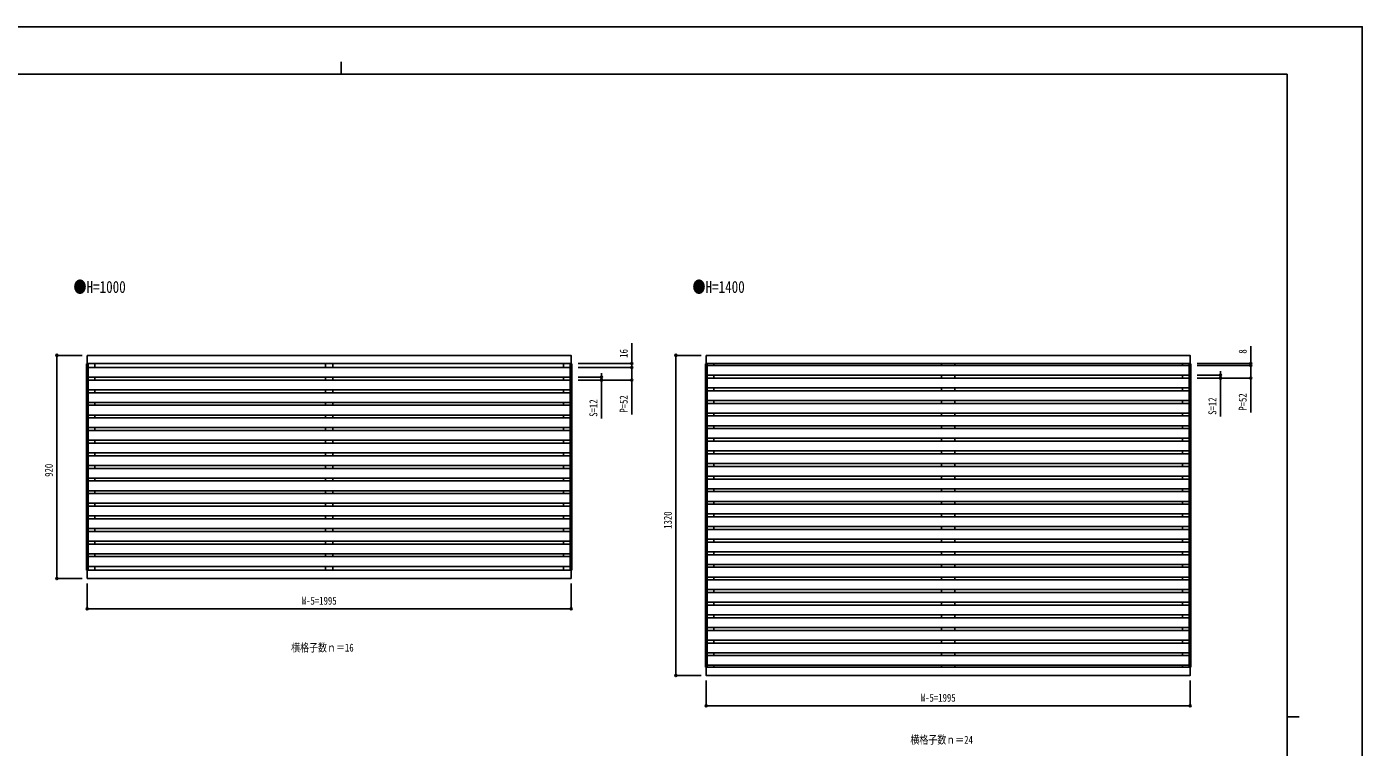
# Model space of a CAD drawing. Units: millimetres, scale not verified. Extents: x -4205 to 4205, y -2970 to 2970.
# Drawn here: x -1301 to 4205, y -1 to 2970 of the extents above; entities that cross this region are included whole.
import ezdxf
from ezdxf.enums import TextEntityAlignment as Align

# ---------------------------------------------------------------- set-up
doc = ezdxf.new("R2010")
doc.units = ezdxf.units.MM
doc.header["$LTSCALE"] = 12
for name, color, linetype in [('0-1_USER1', 3, 'Continuous'), ('0-2_YKK_A1', 4, 'Continuous'), ('0-3_YKK_D', 6, 'Continuous'), ('0-4_YKK_ZWAK', 7, 'Continuous')]:
    doc.layers.add(name, color=color, linetype=linetype)
doc.styles.add('ＭＳ ゴシック', font='')
doc.styles.get('ＭＳ ゴシック').set_extended_font_data('MS Gothic')

msp = doc.modelspace()

# ---------------------------------------------------------------- linework, layer by layer
at = {"layer": '0-2_YKK_A1'}
for p, q in [((-1054.98, 1580.5), (-1047.78, 1580.5)), ((-1054.98, 1580.5), (-1054.98, 729.5)), ((-1052.78, 1580.5), (-1052.78, 729.5)), ((-1049.78, 1581), (-1049.78, 1580.5)), ((939.22, 1565), (-1047.78, 1565)), ((-1019.78, 1565), (-1019.78, 1581)), ((-69.28, 1565), (-69.28, 1581)), ((-39.28, 1565), (-39.28, 1581)), ((911.22, 1565), (911.22, 1581)), ((946.42, 1580.5), (939.22, 1580.5)), ((941.22, 1581), (941.22, 1580.5)), ((944.22, 1580.5), (944.22, 729.5)), ((946.42, 1580.5), (946.42, 729.5)), ((1497.02, 1580.5), (1504.22, 1580.5)), ((1497.02, 1580.5), (1497.02, 329.5)), ((1499.22, 1580.5), (1499.22, 329.5)), ((1502.22, 1581), (1502.22, 1580.5)), ((3491.22, 1573), (1504.22, 1573)), ((1532.22, 1573), (1532.22, 1581)), ((2470.22, 1573), (2470.22, 1581)), ((2525.22, 1573), (2525.22, 1581)), ((3463.22, 1573), (3463.22, 1581)), ((3498.42, 1580.5), (3491.22, 1580.5)), ((3493.22, 1581), (3493.22, 1580.5)), ((3496.22, 1580.5), (3496.22, 329.5)), ((3498.42, 1580.5), (3498.42, 329.5)), ((939.22, 1525), (-1047.78, 1525)), ((939.22, 1513), (-1047.78, 1513)), ((-1019.78, 1513), (-1019.78, 1525)), ((-69.28, 1513), (-69.28, 1525)), ((-39.28, 1513), (-39.28, 1525)), ((911.22, 1513), (911.22, 1525)), ((3491.22, 1533), (1504.22, 1533)), ((3491.22, 1521), (1504.22, 1521)), ((1532.22, 1521), (1532.22, 1533)), ((2470.22, 1521), (2470.22, 1533)), ((2525.22, 1521), (2525.22, 1533)), ((3463.22, 1521), (3463.22, 1533)), ((939.22, 1473), (-1047.78, 1473)), ((939.22, 1461), (-1047.78, 1461)), ((-1019.78, 1461), (-1019.78, 1473)), ((-69.28, 1461), (-69.28, 1473)), ((-39.28, 1461), (-39.28, 1473)), ((911.22, 1461), (911.22, 1473)), ((3491.22, 1481), (1504.22, 1481)), ((3491.22, 1469), (1504.22, 1469)), ((1532.22, 1469), (1532.22, 1481)), ((2470.22, 1469), (2470.22, 1481)), ((2525.22, 1469), (2525.22, 1481)), ((3463.22, 1469), (3463.22, 1481)), ((939.22, 1421), (-1047.78, 1421)), ((939.22, 1409), (-1047.78, 1409)), ((-1019.78, 1409), (-1019.78, 1421)), ((-69.28, 1409), (-69.28, 1421)), ((-39.28, 1409), (-39.28, 1421)), ((911.22, 1409), (911.22, 1421)), ((3491.22, 1429), (1504.22, 1429)), ((3491.22, 1417), (1504.22, 1417)), ((3491.22, 1377), (1504.22, 1377)), ((1532.22, 1417), (1532.22, 1429)), ((1532.22, 1365), (1532.22, 1377)), ((2470.22, 1417), (2470.22, 1429)), ((2470.22, 1365), (2470.22, 1377)), ((2525.22, 1417), (2525.22, 1429)), ((2525.22, 1365), (2525.22, 1377)), ((3463.22, 1417), (3463.22, 1429)), ((3463.22, 1365), (3463.22, 1377)), ((939.22, 1369), (-1047.78, 1369)), ((939.22, 1357), (-1047.78, 1357)), ((-1019.78, 1357), (-1019.78, 1369)), ((-69.28, 1357), (-69.28, 1369)), ((-39.28, 1357), (-39.28, 1369)), ((911.22, 1357), (911.22, 1369)), ((3491.22, 1365), (1504.22, 1365)), ((3491.22, 1325), (1504.22, 1325)), ((1532.22, 1313), (1532.22, 1325)), ((2470.22, 1313), (2470.22, 1325)), ((2525.22, 1313), (2525.22, 1325)), ((3463.22, 1313), (3463.22, 1325)), ((939.22, 1317), (-1047.78, 1317)), ((939.22, 1305), (-1047.78, 1305)), ((-1019.78, 1305), (-1019.78, 1317)), ((-69.28, 1305), (-69.28, 1317)), ((-39.28, 1305), (-39.28, 1317)), ((911.22, 1305), (911.22, 1317)), ((3491.22, 1313), (1504.22, 1313)), ((3491.22, 1273), (1504.22, 1273)), ((1532.22, 1261), (1532.22, 1273)), ((2470.22, 1261), (2470.22, 1273)), ((2525.22, 1261), (2525.22, 1273)), ((3463.22, 1261), (3463.22, 1273)), ((939.22, 1265), (-1047.78, 1265)), ((939.22, 1253), (-1047.78, 1253)), ((939.22, 1213), (-1047.78, 1213)), ((-1019.78, 1253), (-1019.78, 1265)), ((-1019.78, 1201), (-1019.78, 1213)), ((-69.28, 1253), (-69.28, 1265)), ((-69.28, 1201), (-69.28, 1213)), ((-39.28, 1253), (-39.28, 1265)), ((-39.28, 1201), (-39.28, 1213)), ((911.22, 1253), (911.22, 1265)), ((911.22, 1201), (911.22, 1213)), ((3491.22, 1261), (1504.22, 1261)), ((3491.22, 1221), (1504.22, 1221)), ((1532.22, 1209), (1532.22, 1221)), ((2470.22, 1209), (2470.22, 1221)), ((2525.22, 1209), (2525.22, 1221)), ((3463.22, 1209), (3463.22, 1221)), ((939.22, 1201), (-1047.78, 1201)), ((939.22, 1161), (-1047.78, 1161)), ((-1019.78, 1149), (-1019.78, 1161)), ((-69.28, 1149), (-69.28, 1161)), ((-39.28, 1149), (-39.28, 1161)), ((911.22, 1149), (911.22, 1161)), ((3491.22, 1209), (1504.22, 1209)), ((3491.22, 1169), (1504.22, 1169)), ((3491.22, 1157), (1504.22, 1157)), ((1532.22, 1157), (1532.22, 1169)), ((2470.22, 1157), (2470.22, 1169)), ((2525.22, 1157), (2525.22, 1169)), ((3463.22, 1157), (3463.22, 1169)), ((939.22, 1149), (-1047.78, 1149)), ((939.22, 1109), (-1047.78, 1109)), ((-1019.78, 1097), (-1019.78, 1109)), ((-69.28, 1097), (-69.28, 1109)), ((-39.28, 1097), (-39.28, 1109)), ((911.22, 1097), (911.22, 1109)), ((3491.22, 1117), (1504.22, 1117)), ((3491.22, 1105), (1504.22, 1105)), ((1532.22, 1105), (1532.22, 1117)), ((2470.22, 1105), (2470.22, 1117)), ((2525.22, 1105), (2525.22, 1117)), ((3463.22, 1105), (3463.22, 1117)), ((939.22, 1097), (-1047.78, 1097)), ((939.22, 1057), (-1047.78, 1057)), ((-1019.78, 1045), (-1019.78, 1057)), ((-69.28, 1045), (-69.28, 1057)), ((-39.28, 1045), (-39.28, 1057)), ((911.22, 1045), (911.22, 1057)), ((3491.22, 1065), (1504.22, 1065)), ((3491.22, 1053), (1504.22, 1053)), ((1532.22, 1053), (1532.22, 1065)), ((2470.22, 1053), (2470.22, 1065)), ((2525.22, 1053), (2525.22, 1065)), ((3463.22, 1053), (3463.22, 1065)), ((939.22, 1045), (-1047.78, 1045)), ((939.22, 1005), (-1047.78, 1005)), ((939.22, 993), (-1047.78, 993)), ((-1019.78, 993), (-1019.78, 1005)), ((-69.28, 993), (-69.28, 1005)), ((-39.28, 993), (-39.28, 1005)), ((911.22, 993), (911.22, 1005)), ((3491.22, 1013), (1504.22, 1013)), ((3491.22, 1001), (1504.22, 1001)), ((1532.22, 1001), (1532.22, 1013)), ((2470.22, 1001), (2470.22, 1013)), ((2525.22, 1001), (2525.22, 1013)), ((3463.22, 1001), (3463.22, 1013)), ((939.22, 953), (-1047.78, 953)), ((939.22, 941), (-1047.78, 941)), ((-1019.78, 941), (-1019.78, 953)), ((-69.28, 941), (-69.28, 953)), ((-39.28, 941), (-39.28, 953)), ((911.22, 941), (911.22, 953)), ((3491.22, 961), (1504.22, 961)), ((3491.22, 949), (1504.22, 949)), ((1532.22, 949), (1532.22, 961)), ((2470.22, 949), (2470.22, 961)), ((2525.22, 949), (2525.22, 961)), ((3463.22, 949), (3463.22, 961)), ((939.22, 901), (-1047.78, 901)), ((939.22, 889), (-1047.78, 889)), ((-1019.78, 889), (-1019.78, 901)), ((-69.28, 889), (-69.28, 901)), ((-39.28, 889), (-39.28, 901)), ((911.22, 889), (911.22, 901)), ((3491.22, 909), (1504.22, 909)), ((3491.22, 897), (1504.22, 897)), ((1532.22, 897), (1532.22, 909)), ((2470.22, 897), (2470.22, 909)), ((2525.22, 897), (2525.22, 909)), ((3463.22, 897), (3463.22, 909)), ((939.22, 849), (-1047.78, 849)), ((939.22, 837), (-1047.78, 837)), ((-1019.78, 837), (-1019.78, 849)), ((-69.28, 837), (-69.28, 849)), ((-39.28, 837), (-39.28, 849)), ((911.22, 837), (911.22, 849)), ((3491.22, 857), (1504.22, 857)), ((3491.22, 845), (1504.22, 845)), ((1532.22, 845), (1532.22, 857)), ((2470.22, 845), (2470.22, 857)), ((2525.22, 845), (2525.22, 857)), ((3463.22, 845), (3463.22, 857)), ((939.22, 797), (-1047.78, 797)), ((939.22, 785), (-1047.78, 785)), ((-1019.78, 785), (-1019.78, 797)), ((-69.28, 785), (-69.28, 797)), ((-39.28, 785), (-39.28, 797)), ((911.22, 785), (911.22, 797)), ((3491.22, 805), (1504.22, 805)), ((3491.22, 793), (1504.22, 793)), ((1532.22, 793), (1532.22, 805)), ((2470.22, 793), (2470.22, 805)), ((2525.22, 793), (2525.22, 805)), ((3463.22, 793), (3463.22, 805)), ((-1049.78, 729.5), (-1049.78, 729)), ((939.22, 745), (-1047.78, 745)), ((-1019.78, 729), (-1019.78, 745)), ((-69.28, 729), (-69.28, 745)), ((-39.28, 729), (-39.28, 745)), ((911.22, 729), (911.22, 745)), ((941.22, 729.5), (941.22, 729)), ((3491.22, 753), (1504.22, 753)), ((3491.22, 741), (1504.22, 741)), ((1532.22, 741), (1532.22, 753)), ((2470.22, 741), (2470.22, 753)), ((2525.22, 741), (2525.22, 753)), ((3463.22, 741), (3463.22, 753)), ((3491.22, 701), (1504.22, 701)), ((3491.22, 689), (1504.22, 689)), ((1532.22, 689), (1532.22, 701)), ((2470.22, 689), (2470.22, 701)), ((2525.22, 689), (2525.22, 701)), ((3463.22, 689), (3463.22, 701)), ((3491.22, 649), (1504.22, 649)), ((3491.22, 637), (1504.22, 637)), ((1532.22, 637), (1532.22, 649)), ((2470.22, 637), (2470.22, 649)), ((2525.22, 637), (2525.22, 649)), ((3463.22, 637), (3463.22, 649)), ((3491.22, 597), (1504.22, 597)), ((3491.22, 585), (1504.22, 585)), ((1532.22, 585), (1532.22, 597)), ((2470.22, 585), (2470.22, 597)), ((2525.22, 585), (2525.22, 597)), ((3463.22, 585), (3463.22, 597)), ((3491.22, 545), (1504.22, 545)), ((3491.22, 533), (1504.22, 533)), ((1532.22, 533), (1532.22, 545)), ((2470.22, 533), (2470.22, 545)), ((2525.22, 533), (2525.22, 545)), ((3463.22, 533), (3463.22, 545)), ((3491.22, 493), (1504.22, 493)), ((3491.22, 481), (1504.22, 481)), ((3491.22, 441), (1504.22, 441)), ((1532.22, 481), (1532.22, 493)), ((1532.22, 429), (1532.22, 441)), ((2470.22, 481), (2470.22, 493)), ((2470.22, 429), (2470.22, 441)), ((2525.22, 481), (2525.22, 493)), ((2525.22, 429), (2525.22, 441)), ((3463.22, 481), (3463.22, 493)), ((3463.22, 429), (3463.22, 441)), ((3491.22, 429), (1504.22, 429)), ((3491.22, 389), (1504.22, 389)), ((1532.22, 377), (1532.22, 389)), ((2470.22, 377), (2470.22, 389)), ((2525.22, 377), (2525.22, 389)), ((3463.22, 377), (3463.22, 389)), ((3491.22, 377), (1504.22, 377)), ((3491.22, 337), (1504.22, 337)), ((1532.22, 329), (1532.22, 337)), ((2470.22, 329), (2470.22, 337)), ((2525.22, 329), (2525.22, 337)), ((3463.22, 329), (3463.22, 337)), ((1502.22, 329.5), (1502.22, 329)), ((3493.22, 329.5), (3493.22, 329))]:
    msp.add_line(p, q, dxfattribs=at)
for points in [[(-1051.78, 1615), (943.22, 1615), (943.22, 1581), (-1051.78, 1581)], [(1500.22, 1615), (3495.22, 1615), (3495.22, 1581), (1500.22, 1581)], [(-1051.78, 729), (943.22, 729), (943.22, 695), (-1051.78, 695)], [(1500.22, 329), (3495.22, 329), (3495.22, 295), (1500.22, 295)]]:
    msp.add_lwpolyline(points, close=True, dxfattribs=at)
for points in [[(-1047.78, 1580.5), (-1047.78, 729.5), (-1054.98, 729.5)], [(939.22, 1580.5), (939.22, 729.5), (946.42, 729.5)], [(1504.22, 1580.5), (1504.22, 329.5), (1497.02, 329.5)], [(3491.22, 1580.5), (3491.22, 329.5), (3498.42, 329.5)]]:
    msp.add_lwpolyline(points, dxfattribs=at)
at = {"layer": '0-3_YKK_D'}
for p, q in [((3745.22, 1581), (3745.22, 1653)), ((-1072.82, 1615), (-1177.78, 1615)), ((-1176.78, 1615), (-1176.78, 695)), ((1479.18, 1615), (1374.22, 1615)), ((1375.22, 1615), (1375.22, 295)), ((972.42, 1581), (1194.22, 1581)), ((972.42, 1565), (1194.22, 1565)), ((972.42, 1565), (1194.22, 1565)), ((1068.22, 1525), (1068.22, 1542)), ((3524.42, 1581), (3746.22, 1581)), ((3524.42, 1573), (3746.22, 1573)), ((3524.42, 1573), (3746.22, 1573)), ((3620.22, 1533), (3620.22, 1550)), ((3745.22, 1573), (3745.22, 1581)), ((3745.22, 1573), (3745.22, 1556)), ((972.42, 1525), (1069.22, 1525)), ((972.42, 1513), (1194.22, 1513)), ((972.42, 1513), (1069.22, 1513)), ((1068.22, 1525), (1068.22, 1513)), ((1068.22, 1513), (1068.22, 1354.6)), ((3524.42, 1533), (3621.22, 1533)), ((3524.42, 1521), (3746.22, 1521)), ((3524.42, 1521), (3621.22, 1521)), ((3620.22, 1533), (3620.22, 1521)), ((3620.22, 1521), (3620.22, 1362.6)), ((-1072.78, 695), (-1177.78, 695)), ((-1051.78, 674), (-1051.78, 569)), ((943.22, 674), (943.22, 569)), ((-1051.78, 570), (943.22, 570)), ((1479.22, 295), (1374.22, 295)), ((1500.22, 274), (1500.22, 169)), ((3495.22, 274), (3495.22, 169)), ((1500.22, 170), (3495.22, 170))]:
    msp.add_line(p, q, dxfattribs=at)
for points in [[(1193.22, 1565), (1193.22, 1581), (1193.22, 1664.8)], [(1193.22, 1565), (1193.22, 1513), (1193.22, 1371.6)], [(3745.22, 1573), (3745.22, 1521), (3745.22, 1379.6)]]:
    msp.add_lwpolyline(points, dxfattribs=at)
for centre in [(-1176.78, 1615), (1375.22, 1615), (1193.22, 1581), (1193.22, 1565), (1193.22, 1565), (3745.22, 1581), (3745.22, 1573), (3745.22, 1573), (1068.22, 1525), (1068.22, 1513), (1193.22, 1513), (3620.22, 1533), (3620.22, 1521), (3745.22, 1521), (-1176.78, 695), (-1051.78, 570), (943.22, 570), (1375.22, 295), (1500.22, 170), (3495.22, 170)]:
    msp.add_circle(centre, 4.25, dxfattribs=at)
at = {"layer": '0-4_YKK_ZWAK'}
for p, q in [((-4.98, 2825), (-4.98, 2775)), ((3895.02, 2775), (-3904.98, 2775)), ((3895.02, 2775), (3895.02, -2525)), ((3895.02, 125), (3945.02, 125))]:
    msp.add_line(p, q, dxfattribs=at)
msp.add_lwpolyline([(-4205, -2970), (4205, -2970), (4205, 2970), (-4205, 2970)], close=True, dxfattribs=at)

# ---------------------------------------------------------------- texts
at = {"layer": '0-1_USER1', "style": 'ＭＳ ゴシック', "width": 0.8}
for s, height, p in [('●H=1000', 49.49, (-1108.6, 1857.5)), ('●H=1400', 49.49, (1443.4, 1857.5)), ('横格子数ｎ＝16', 32.99, (-211, 383.5)), ('横格子数ｎ＝24', 32.99, (2342, 3.5))]:
    msp.add_text(s, height=height, dxfattribs=at).set_placement(p, align=Align.BOTTOM_LEFT)
at = {"layer": '0-3_YKK_D', "style": 'ＭＳ ゴシック', "width": 0.8}
for s, p in [('16', (1186.22, 1605)), ('8', (3738.22, 1622)), ('S=12', (1061.22, 1361.6)), ('P=52', (1186.22, 1378.6)), ('S=12', (3613.22, 1369.6)), ('P=52', (3738.22, 1386.6)), ('920', (-1183.78, 1114.2)), ('1320', (1368.22, 899.8))]:
    msp.add_text(s, height=32.99, rotation=90, dxfattribs=at).set_placement(p, align=Align.BOTTOM_LEFT)
for p in [(-167.08, 577), (2384.92, 177)]:
    msp.add_text('W-5=1995', height=32.99, dxfattribs=at).set_placement(p, align=Align.BOTTOM_LEFT)

doc.saveas('drawing.dxf')
